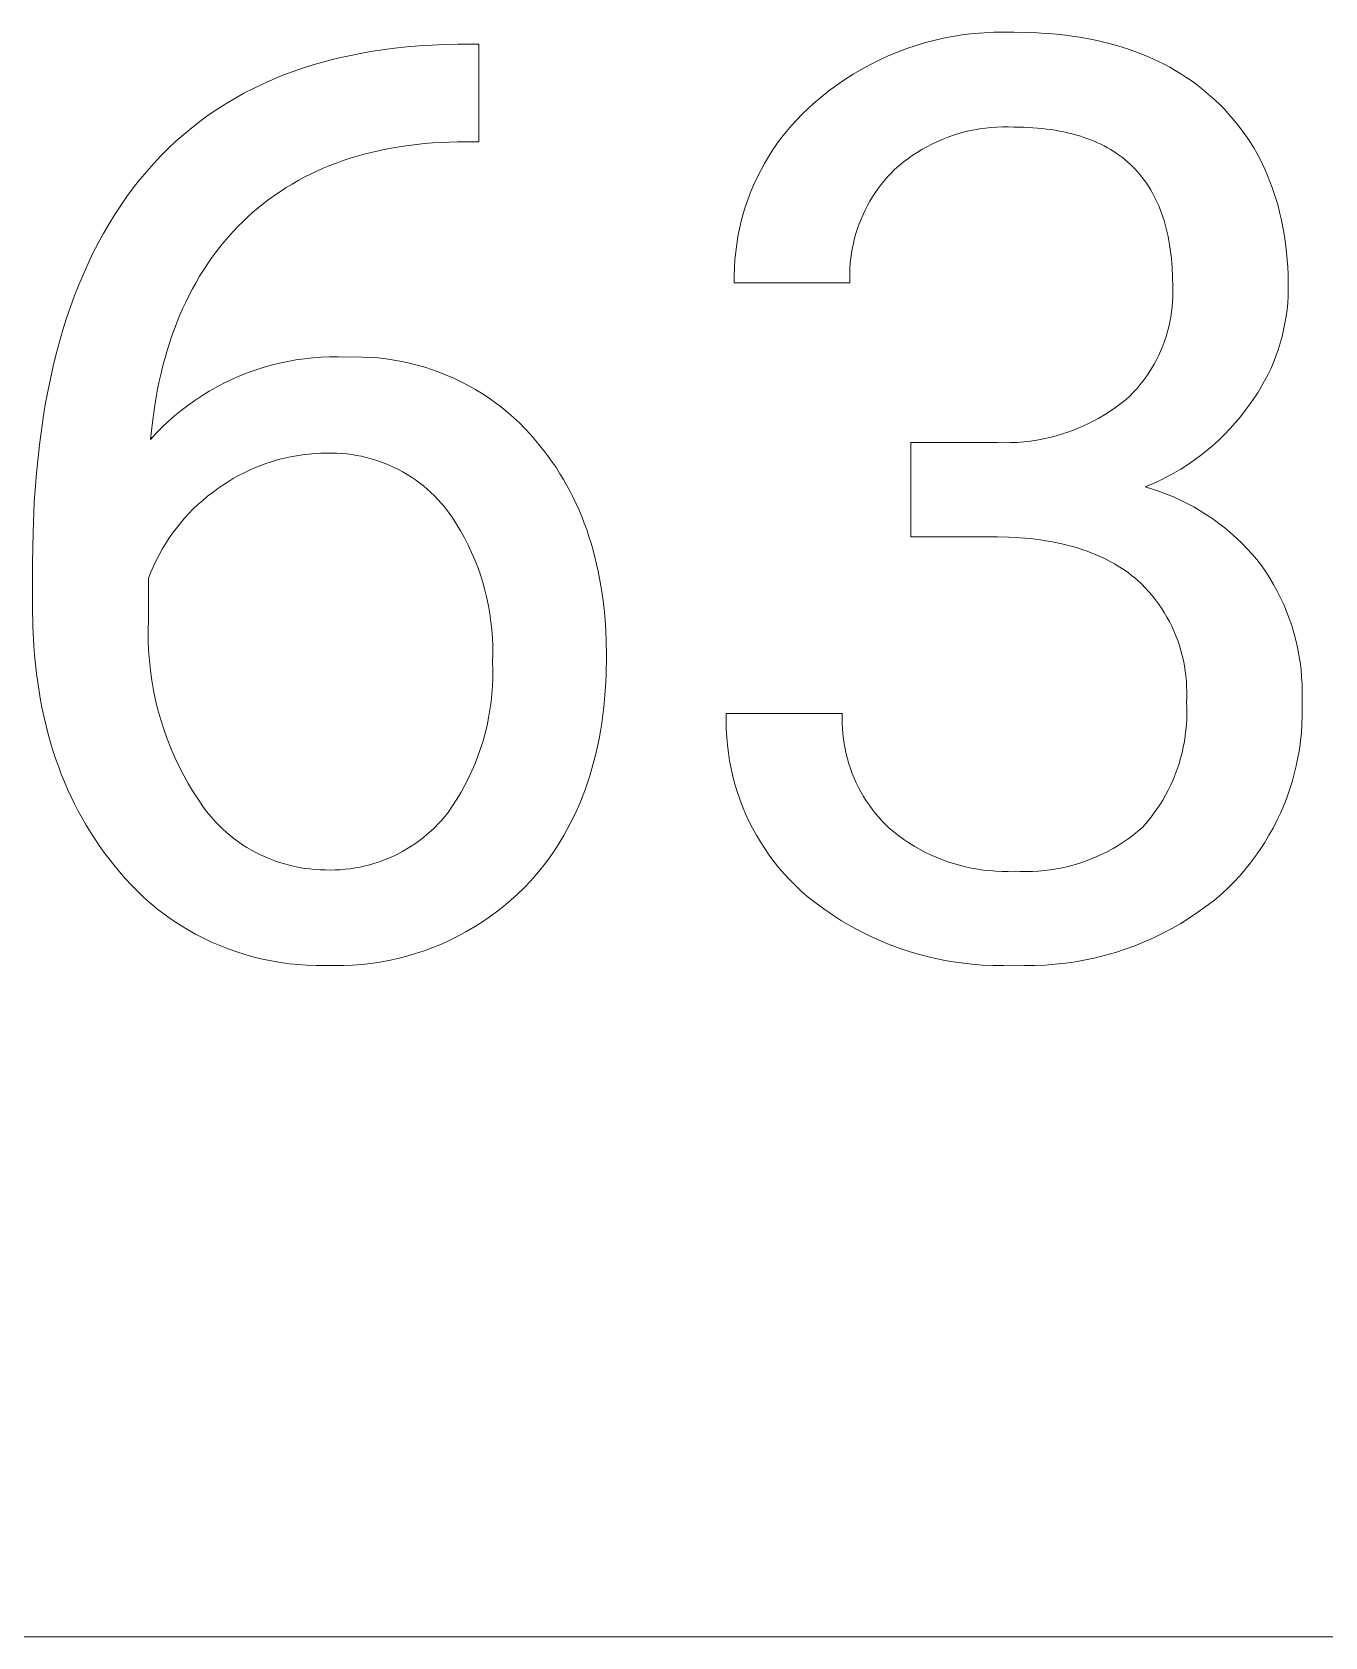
# Model space of a CAD drawing. Header units: millimetres. Extents: x -1519 to 3497, y -297 to 3208.
# Drawn here: x 2544.1 to 2611.8, y -16.4 to 67.6 of the extents above; entities that cross this region are included whole.
import ezdxf

# ---------------------------------------------------------------- set-up
doc = ezdxf.new("R2010")
doc.units = ezdxf.units.MM
doc.header["$MEASUREMENT"] = 0
doc.layers.add('Domyślny', color=7, linetype='Continuous', true_color=0x000000)

msp = doc.modelspace()

# ---------------------------------------------------------------- linework, layer by layer
at = {"layer": 'Domyślny', "color": 18, "lineweight": 15, "true_color": 0x000000}
for p, q in [((2590.875, 67.038), (2591.376, 67.169)), ((2591.376, 67.169), (2591.881, 67.282)), ((2591.881, 67.282), (2592.389, 67.378)), ((2592.389, 67.378), (2592.901, 67.456)), ((2592.901, 67.456), (2593.415, 67.516)), ((2593.415, 67.516), (2593.931, 67.559)), ((2593.931, 67.559), (2594.448, 67.584)), ((2594.448, 67.584), (2594.966, 67.59)), ((2594.966, 67.59), (2595.483, 67.579)), ((2595.483, 67.579), (2596.314, 67.566)), ((2596.314, 67.566), (2596.721, 67.549)), ((2596.721, 67.549), (2597.122, 67.524)), ((2597.122, 67.524), (2597.517, 67.494)), ((2597.517, 67.494), (2597.907, 67.456)), ((2597.907, 67.456), (2598.291, 67.411)), ((2598.291, 67.411), (2598.669, 67.359)), ((2598.669, 67.359), (2599.041, 67.301)), ((2599.041, 67.301), (2599.407, 67.235)), ((2599.407, 67.235), (2599.768, 67.163)), ((2599.768, 67.163), (2600.123, 67.083)), ((2560.044, 66.203), (2560.633, 66.338)), ((2560.633, 66.338), (2561.233, 66.46)), ((2561.233, 66.46), (2561.844, 66.568)), ((2561.844, 66.568), (2562.465, 66.664)), ((2562.465, 66.664), (2563.097, 66.746)), ((2563.097, 66.746), (2563.74, 66.815)), ((2563.74, 66.815), (2564.393, 66.87)), ((2564.393, 66.87), (2565.057, 66.913)), ((2565.057, 66.913), (2565.732, 66.942)), ((2565.732, 66.942), (2566.417, 66.958)), ((2566.417, 66.958), (2567.503, 66.958)), ((2567.503, 66.958), (2567.503, 61.847)), ((2588.454, 66.13), (2588.925, 66.345)), ((2588.925, 66.345), (2589.403, 66.543)), ((2589.403, 66.543), (2589.888, 66.725)), ((2589.888, 66.725), (2590.379, 66.89)), ((2590.379, 66.89), (2590.875, 67.038)), ((2600.123, 67.083), (2600.473, 66.997)), ((2600.473, 66.997), (2600.816, 66.904)), ((2600.816, 66.904), (2601.154, 66.803)), ((2601.154, 66.803), (2601.486, 66.696)), ((2601.486, 66.696), (2601.813, 66.582)), ((2601.813, 66.582), (2602.133, 66.461)), ((2602.133, 66.461), (2602.448, 66.332)), ((2602.448, 66.332), (2602.757, 66.197)), ((2557.258, 65.329), (2557.794, 65.53)), ((2557.794, 65.53), (2558.34, 65.718)), ((2558.34, 65.718), (2558.898, 65.893)), ((2558.898, 65.893), (2559.466, 66.055)), ((2559.466, 66.055), (2560.044, 66.203)), ((2587.09, 65.389), (2587.536, 65.652)), ((2587.536, 65.652), (2587.991, 65.899)), ((2587.991, 65.899), (2588.454, 66.13)), ((2602.757, 66.197), (2603.061, 66.055)), ((2603.061, 66.055), (2603.359, 65.905)), ((2603.359, 65.905), (2603.651, 65.749)), ((2603.651, 65.749), (2603.937, 65.585)), ((2603.937, 65.585), (2604.218, 65.415)), ((2555.221, 64.391), (2555.714, 64.645)), ((2555.714, 64.645), (2556.218, 64.887)), ((2556.218, 64.887), (2556.733, 65.114)), ((2556.733, 65.114), (2557.258, 65.329)), ((2585.81, 64.511), (2586.226, 64.819)), ((2586.226, 64.819), (2586.653, 65.111)), ((2586.653, 65.111), (2587.09, 65.389)), ((2604.218, 65.415), (2604.493, 65.237)), ((2604.493, 65.237), (2604.762, 65.052)), ((2604.762, 65.052), (2605.026, 64.86)), ((2605.026, 64.86), (2605.284, 64.661)), ((2605.284, 64.661), (2605.536, 64.455)), ((2553.805, 63.548), (2554.267, 63.843)), ((2554.267, 63.843), (2554.738, 64.123)), ((2554.738, 64.123), (2555.221, 64.391)), ((2584.707, 63.581), (2585.01, 63.854)), ((2585.01, 63.854), (2585.404, 64.19)), ((2585.404, 64.19), (2585.81, 64.511)), ((2605.536, 64.455), (2605.782, 64.242)), ((2605.782, 64.242), (2606.023, 64.021)), ((2606.023, 64.021), (2606.258, 63.798)), ((2552.915, 62.92), (2553.355, 63.241)), ((2553.355, 63.241), (2553.805, 63.548)), ((2583.858, 62.703), (2584.131, 63.005)), ((2584.131, 63.005), (2584.414, 63.298)), ((2584.414, 63.298), (2584.707, 63.581)), ((2606.258, 63.798), (2606.485, 63.569)), ((2606.485, 63.569), (2606.704, 63.334)), ((2606.704, 63.334), (2606.917, 63.094)), ((2606.917, 63.094), (2607.122, 62.848)), ((2551.659, 61.878), (2552.067, 62.239)), ((2552.067, 62.239), (2552.486, 62.586)), ((2552.486, 62.586), (2552.915, 62.92)), ((2583.342, 62.072), (2583.595, 62.392)), ((2583.595, 62.392), (2583.858, 62.703)), ((2592.286, 62.177), (2592.008, 62.078)), ((2592.567, 62.267), (2592.286, 62.177)), ((2592.851, 62.347), (2592.567, 62.267)), ((2593.138, 62.417), (2592.851, 62.347)), ((2593.427, 62.477), (2593.138, 62.417)), ((2593.718, 62.527), (2593.427, 62.477)), ((2594.01, 62.568), (2593.718, 62.527)), ((2594.304, 62.598), (2594.01, 62.568)), ((2594.598, 62.618), (2594.304, 62.598)), ((2594.893, 62.628), (2594.598, 62.618)), ((2595.188, 62.628), (2594.893, 62.628)), ((2595.483, 62.618), (2595.188, 62.628)), ((2595.995, 62.61), (2595.483, 62.618)), ((2596.49, 62.586), (2595.995, 62.61)), ((2596.732, 62.568), (2596.49, 62.586)), ((2596.97, 62.545), (2596.732, 62.568)), ((2597.203, 62.519), (2596.97, 62.545)), ((2597.433, 62.488), (2597.203, 62.519)), ((2597.658, 62.454), (2597.433, 62.488)), ((2597.88, 62.415), (2597.658, 62.454)), ((2598.097, 62.372), (2597.88, 62.415)), ((2598.31, 62.326), (2598.097, 62.372)), ((2598.519, 62.275), (2598.31, 62.326)), ((2598.724, 62.22), (2598.519, 62.275)), ((2598.926, 62.161), (2598.724, 62.22)), ((2599.123, 62.098), (2598.926, 62.161)), ((2607.122, 62.848), (2607.319, 62.596)), ((2607.319, 62.596), (2607.509, 62.34)), ((2607.509, 62.34), (2607.692, 62.077)), ((2550.875, 61.117), (2551.262, 61.504)), ((2551.262, 61.504), (2551.659, 61.878)), ((2561.88, 61.298), (2561.505, 61.202)), ((2562.262, 61.386), (2561.88, 61.298)), ((2562.649, 61.467), (2562.262, 61.386)), ((2563.042, 61.539), (2562.649, 61.467)), ((2563.44, 61.605), (2563.042, 61.539)), ((2563.844, 61.662), (2563.44, 61.605)), ((2564.253, 61.712), (2563.844, 61.662)), ((2564.668, 61.754), (2564.253, 61.712)), ((2565.088, 61.789), (2564.668, 61.754)), ((2565.514, 61.816), (2565.088, 61.789)), ((2565.946, 61.835), (2565.514, 61.816)), ((2566.383, 61.847), (2565.946, 61.835)), ((2567.503, 61.847), (2566.383, 61.847)), ((2582.652, 61.064), (2582.871, 61.407)), ((2582.871, 61.407), (2583.101, 61.744)), ((2583.101, 61.744), (2583.342, 62.072)), ((2590.426, 61.29), (2590.179, 61.127)), ((2590.677, 61.443), (2590.426, 61.29)), ((2590.935, 61.588), (2590.677, 61.443)), ((2591.196, 61.724), (2590.935, 61.588)), ((2591.463, 61.852), (2591.196, 61.724)), ((2591.733, 61.97), (2591.463, 61.852)), ((2592.008, 62.078), (2591.733, 61.97)), ((2599.315, 62.031), (2599.123, 62.098)), ((2599.504, 61.96), (2599.315, 62.031)), ((2599.689, 61.884), (2599.504, 61.96)), ((2599.87, 61.805), (2599.689, 61.884)), ((2600.047, 61.722), (2599.87, 61.805)), ((2600.219, 61.634), (2600.047, 61.722)), ((2600.388, 61.542), (2600.219, 61.634)), ((2600.552, 61.447), (2600.388, 61.542)), ((2600.713, 61.347), (2600.552, 61.447)), ((2600.869, 61.243), (2600.713, 61.347)), ((2607.692, 62.077), (2607.868, 61.809)), ((2607.868, 61.809), (2608.036, 61.536)), ((2608.036, 61.536), (2608.196, 61.256)), ((2550.134, 60.303), (2550.5, 60.717)), ((2550.5, 60.717), (2550.875, 61.117)), ((2559.366, 60.466), (2559.03, 60.316)), ((2559.709, 60.608), (2559.366, 60.466)), ((2560.057, 60.742), (2559.709, 60.608)), ((2560.41, 60.869), (2560.057, 60.742)), ((2560.77, 60.987), (2560.41, 60.869)), ((2561.134, 61.099), (2560.77, 60.987)), ((2561.505, 61.202), (2561.134, 61.099)), ((2582.249, 60.355), (2582.444, 60.713)), ((2582.444, 60.713), (2582.652, 61.064)), ((2589.475, 60.591), (2589.253, 60.397)), ((2589.703, 60.778), (2589.475, 60.591)), ((2589.938, 60.957), (2589.703, 60.778)), ((2590.179, 61.127), (2589.938, 60.957)), ((2601.021, 61.135), (2600.869, 61.243)), ((2601.17, 61.023), (2601.021, 61.135)), ((2601.314, 60.907), (2601.17, 61.023)), ((2601.454, 60.787), (2601.314, 60.907)), ((2601.59, 60.663), (2601.454, 60.787)), ((2601.722, 60.535), (2601.59, 60.663)), ((2601.85, 60.402), (2601.722, 60.535)), ((2608.196, 61.256), (2608.349, 60.972)), ((2608.349, 60.972), (2608.495, 60.682)), ((2608.495, 60.682), (2608.634, 60.386)), ((2549.434, 59.436), (2549.78, 59.876)), ((2549.78, 59.876), (2550.134, 60.303)), ((2557.738, 59.641), (2557.429, 59.453)), ((2558.053, 59.821), (2557.738, 59.641)), ((2558.373, 59.994), (2558.053, 59.821)), ((2558.698, 60.159), (2558.373, 59.994)), ((2559.03, 60.316), (2558.698, 60.159)), ((2581.737, 59.246), (2581.895, 59.621)), ((2581.895, 59.621), (2582.066, 59.991)), ((2582.066, 59.991), (2582.249, 60.355)), ((2588.553, 59.614), (2588.395, 59.404)), ((2588.718, 59.819), (2588.553, 59.614)), ((2588.889, 60.017), (2588.718, 59.819)), ((2589.068, 60.21), (2588.889, 60.017)), ((2589.253, 60.397), (2589.068, 60.21)), ((2601.974, 60.266), (2601.85, 60.402)), ((2602.094, 60.125), (2601.974, 60.266)), ((2602.209, 59.98), (2602.094, 60.125)), ((2602.321, 59.832), (2602.209, 59.98)), ((2602.429, 59.679), (2602.321, 59.832)), ((2602.532, 59.522), (2602.429, 59.679)), ((2608.634, 60.386), (2608.765, 60.085)), ((2608.765, 60.085), (2608.888, 59.779)), ((2608.888, 59.779), (2609.004, 59.467)), ((2548.777, 58.52), (2549.1, 58.984)), ((2549.1, 58.984), (2549.434, 59.436)), ((2556.536, 58.843), (2556.249, 58.624)), ((2556.828, 59.054), (2556.536, 58.843)), ((2557.126, 59.257), (2556.828, 59.054)), ((2557.429, 59.453), (2557.126, 59.257)), ((2581.459, 58.48), (2581.592, 58.865)), ((2581.592, 58.865), (2581.737, 59.246)), ((2588.1, 58.969), (2587.964, 58.745)), ((2588.244, 59.189), (2588.1, 58.969)), ((2588.395, 59.404), (2588.244, 59.189)), ((2602.632, 59.361), (2602.532, 59.522)), ((2602.727, 59.196), (2602.632, 59.361)), ((2602.819, 59.026), (2602.727, 59.196)), ((2602.906, 58.853), (2602.819, 59.026)), ((2602.989, 58.676), (2602.906, 58.853)), ((2609.004, 59.467), (2609.113, 59.149)), ((2609.113, 59.149), (2609.214, 58.826)), ((2609.214, 58.826), (2609.308, 58.498)), ((2548.163, 57.556), (2548.464, 58.044)), ((2548.464, 58.044), (2548.777, 58.52)), ((2555.693, 58.163), (2555.423, 57.921)), ((2555.968, 58.397), (2555.693, 58.163)), ((2556.249, 58.624), (2555.968, 58.397)), ((2581.233, 57.697), (2581.339, 58.09)), ((2581.339, 58.09), (2581.459, 58.48)), ((2587.603, 58.045), (2587.498, 57.804)), ((2587.715, 58.282), (2587.603, 58.045)), ((2587.836, 58.515), (2587.715, 58.282)), ((2587.964, 58.745), (2587.836, 58.515)), ((2603.069, 58.494), (2602.989, 58.676)), ((2603.144, 58.309), (2603.069, 58.494)), ((2603.215, 58.119), (2603.144, 58.309)), ((2603.282, 57.925), (2603.215, 58.119)), ((2609.308, 58.498), (2609.394, 58.164)), ((2609.394, 58.164), (2609.473, 57.825)), ((2547.872, 57.056), (2548.163, 57.556)), ((2554.652, 57.151), (2554.409, 56.881)), ((2554.902, 57.414), (2554.652, 57.151)), ((2555.158, 57.671), (2554.902, 57.414)), ((2555.423, 57.921), (2555.158, 57.671)), ((2581.06, 56.9), (2581.14, 57.3)), ((2581.14, 57.3), (2581.233, 57.697)), ((2587.314, 57.312), (2587.234, 57.062)), ((2587.402, 57.559), (2587.314, 57.312)), ((2587.498, 57.804), (2587.402, 57.559)), ((2603.345, 57.727), (2603.282, 57.925)), ((2603.404, 57.525), (2603.345, 57.727)), ((2603.458, 57.319), (2603.404, 57.525)), ((2603.509, 57.109), (2603.458, 57.319)), ((2603.556, 56.895), (2603.509, 57.109)), ((2609.473, 57.825), (2609.544, 57.48)), ((2609.544, 57.48), (2609.608, 57.13)), ((2609.608, 57.13), (2609.664, 56.774)), ((2547.324, 56.02), (2547.593, 56.544)), ((2547.593, 56.544), (2547.872, 57.056)), ((2553.944, 56.323), (2553.722, 56.034)), ((2554.173, 56.605), (2553.944, 56.323)), ((2554.409, 56.881), (2554.173, 56.605)), ((2580.941, 56.094), (2580.994, 56.498)), ((2580.994, 56.498), (2581.06, 56.9)), ((2587.046, 56.297), (2587.001, 56.038)), ((2587.1, 56.554), (2587.046, 56.297)), ((2587.163, 56.809), (2587.1, 56.554)), ((2587.234, 57.062), (2587.163, 56.809)), ((2603.599, 56.676), (2603.556, 56.895)), ((2603.637, 56.454), (2603.599, 56.676)), ((2603.672, 56.227), (2603.637, 56.454)), ((2609.664, 56.774), (2609.713, 56.413)), ((2609.713, 56.413), (2609.754, 56.046)), ((2546.82, 54.935), (2547.067, 55.484)), ((2547.067, 55.484), (2547.324, 56.02)), ((2553.298, 55.437), (2553.096, 55.129)), ((2553.506, 55.739), (2553.298, 55.437)), ((2553.722, 56.034), (2553.506, 55.739)), ((2580.877, 55.282), (2580.902, 55.688)), ((2580.902, 55.688), (2580.941, 56.094)), ((2586.937, 55.517), (2586.918, 55.255)), ((2586.964, 55.778), (2586.937, 55.517)), ((2587.001, 56.038), (2586.964, 55.778)), ((2603.702, 55.996), (2603.672, 56.227)), ((2603.729, 55.762), (2603.702, 55.996)), ((2603.751, 55.523), (2603.729, 55.762)), ((2603.769, 55.28), (2603.751, 55.523)), ((2609.754, 56.046), (2609.788, 55.674)), ((2609.788, 55.674), (2609.815, 55.297)), ((2546.584, 54.375), (2546.82, 54.935)), ((2552.901, 54.815), (2552.713, 54.495)), ((2553.096, 55.129), (2552.901, 54.815)), ((2580.865, 54.874), (2580.877, 55.282)), ((2580.867, 54.467), (2580.865, 54.874)), ((2586.908, 54.992), (2586.906, 54.729)), ((2586.906, 54.729), (2586.914, 54.467)), ((2586.918, 55.255), (2586.908, 54.992)), ((2603.794, 54.781), (2603.769, 55.28)), ((2603.802, 54.266), (2603.794, 54.781)), ((2609.815, 55.297), (2609.833, 54.914)), ((2609.833, 54.914), (2609.845, 54.526)), ((2546.146, 53.218), (2546.36, 53.803)), ((2546.36, 53.803), (2546.584, 54.375)), ((2552.357, 53.834), (2552.189, 53.494)), ((2552.531, 54.167), (2552.357, 53.834)), ((2552.713, 54.495), (2552.531, 54.167)), ((2586.914, 54.467), (2580.867, 54.467)), ((2603.795, 53.476), (2603.806, 53.74)), ((2603.809, 54.003), (2603.802, 54.266)), ((2603.806, 53.74), (2603.809, 54.003)), ((2609.838, 53.776), (2609.816, 53.42)), ((2609.848, 54.133), (2609.838, 53.776)), ((2609.845, 54.526), (2609.848, 54.133)), ((2545.943, 52.622), (2546.146, 53.218)), ((2552.028, 53.148), (2551.874, 52.795)), ((2552.189, 53.494), (2552.028, 53.148)), ((2603.705, 52.691), (2603.744, 52.952)), ((2603.744, 52.952), (2603.774, 53.214)), ((2603.774, 53.214), (2603.795, 53.476)), ((2609.781, 53.064), (2609.734, 52.711)), ((2609.816, 53.42), (2609.781, 53.064)), ((2545.751, 52.013), (2545.943, 52.622)), ((2551.586, 52.071), (2551.452, 51.699)), ((2551.727, 52.436), (2551.586, 52.071)), ((2551.874, 52.795), (2551.727, 52.436)), ((2603.534, 51.92), (2603.6, 52.175)), ((2603.6, 52.175), (2603.657, 52.432)), ((2603.657, 52.432), (2603.705, 52.691)), ((2609.674, 52.359), (2609.603, 52.009)), ((2609.734, 52.711), (2609.674, 52.359)), ((2545.4, 50.759), (2545.57, 51.392)), ((2545.57, 51.392), (2545.751, 52.013)), ((2551.325, 51.32), (2551.205, 50.936)), ((2551.452, 51.699), (2551.325, 51.32)), ((2603.284, 51.171), (2603.376, 51.417)), ((2603.376, 51.417), (2603.46, 51.667)), ((2603.46, 51.667), (2603.534, 51.92)), ((2609.424, 51.318), (2609.316, 50.977)), ((2609.519, 51.662), (2609.424, 51.318)), ((2609.603, 52.009), (2609.519, 51.662)), ((2545.242, 50.114), (2545.4, 50.759)), ((2551.092, 50.545), (2550.985, 50.147)), ((2551.205, 50.936), (2551.092, 50.545)), ((2557.507, 50.363), (2557.942, 50.44)), ((2557.942, 50.44), (2558.38, 50.503)), ((2558.38, 50.503), (2558.82, 50.55)), ((2558.82, 50.55), (2559.261, 50.582)), ((2559.261, 50.582), (2559.703, 50.599)), ((2559.703, 50.599), (2560.145, 50.601)), ((2560.145, 50.601), (2560.587, 50.588)), ((2560.587, 50.588), (2561.002, 50.598)), ((2561.002, 50.598), (2561.418, 50.593)), ((2561.418, 50.593), (2561.833, 50.575)), ((2561.833, 50.575), (2562.247, 50.543)), ((2562.247, 50.543), (2562.659, 50.496)), ((2562.659, 50.496), (2563.07, 50.436)), ((2563.07, 50.436), (2563.479, 50.362)), ((2602.831, 50.22), (2602.957, 50.451)), ((2602.957, 50.451), (2603.074, 50.687)), ((2603.074, 50.687), (2603.183, 50.927)), ((2603.183, 50.927), (2603.284, 51.171)), ((2609.197, 50.641), (2609.067, 50.308)), ((2609.316, 50.977), (2609.197, 50.641)), ((2545.094, 49.457), (2545.242, 50.114)), ((2550.886, 49.743), (2550.793, 49.332)), ((2550.985, 50.147), (2550.886, 49.743)), ((2554.567, 49.414), (2554.972, 49.592)), ((2554.972, 49.592), (2555.383, 49.757)), ((2555.383, 49.757), (2555.799, 49.907)), ((2555.799, 49.907), (2556.22, 50.043)), ((2556.22, 50.043), (2556.645, 50.164)), ((2556.645, 50.164), (2557.074, 50.271)), ((2557.074, 50.271), (2557.507, 50.363)), ((2563.479, 50.362), (2563.885, 50.274)), ((2563.885, 50.274), (2564.287, 50.172)), ((2564.287, 50.172), (2564.686, 50.057)), ((2564.686, 50.057), (2565.081, 49.928)), ((2565.081, 49.928), (2565.472, 49.787)), ((2565.472, 49.787), (2565.857, 49.632)), ((2565.857, 49.632), (2566.237, 49.464)), ((2602.251, 49.341), (2602.407, 49.553)), ((2602.407, 49.553), (2602.556, 49.77)), ((2602.556, 49.77), (2602.698, 49.993)), ((2602.698, 49.993), (2602.831, 50.22)), ((2608.772, 49.659), (2608.607, 49.342)), ((2608.925, 49.981), (2608.772, 49.659)), ((2609.067, 50.308), (2608.925, 49.981)), ((2544.83, 48.107), (2544.957, 48.788)), ((2544.957, 48.788), (2545.094, 49.457)), ((2550.706, 48.915), (2550.627, 48.492)), ((2550.793, 49.332), (2550.706, 48.915)), ((2553.016, 48.566), (2553.393, 48.798)), ((2553.393, 48.798), (2553.777, 49.016)), ((2553.777, 49.016), (2554.169, 49.222)), ((2554.169, 49.222), (2554.567, 49.414)), ((2566.237, 49.464), (2566.611, 49.283)), ((2566.611, 49.283), (2566.979, 49.09)), ((2566.979, 49.09), (2567.34, 48.885)), ((2567.34, 48.885), (2567.693, 48.667)), ((2601.554, 48.552), (2601.738, 48.74)), ((2601.738, 48.74), (2601.916, 48.934)), ((2601.916, 48.934), (2602.087, 49.135)), ((2602.087, 49.135), (2602.251, 49.341)), ((2608.247, 48.726), (2608.05, 48.427)), ((2608.432, 49.03), (2608.247, 48.726)), ((2608.607, 49.342), (2608.432, 49.03)), ((2544.715, 47.414), (2544.83, 48.107)), ((2550.554, 48.062), (2550.429, 47.183)), ((2550.627, 48.492), (2550.554, 48.062)), ((2551.937, 47.795), (2552.288, 48.064)), ((2552.288, 48.064), (2552.648, 48.321)), ((2552.648, 48.321), (2553.016, 48.566)), ((2567.693, 48.667), (2568.04, 48.438)), ((2568.04, 48.438), (2568.378, 48.197)), ((2568.378, 48.197), (2568.708, 47.945)), ((2568.708, 47.945), (2569.029, 47.682)), ((2600.527, 47.757), (2600.813, 47.952)), ((2600.813, 47.952), (2601.091, 48.156)), ((2601.091, 48.156), (2601.363, 48.37)), ((2601.363, 48.37), (2601.554, 48.552)), ((2607.844, 48.136), (2607.599, 47.799)), ((2608.05, 48.427), (2607.844, 48.136)), ((2544.518, 45.991), (2544.715, 47.414)), ((2550.429, 47.183), (2550.331, 46.279)), ((2550.942, 46.918), (2551.264, 47.222)), ((2551.264, 47.222), (2551.595, 47.514)), ((2551.595, 47.514), (2551.937, 47.795)), ((2569.029, 47.682), (2569.341, 47.408)), ((2569.341, 47.408), (2569.644, 47.124)), ((2569.644, 47.124), (2569.937, 46.829)), ((2599.009, 46.938), (2599.324, 47.08)), ((2599.324, 47.08), (2599.633, 47.234)), ((2599.633, 47.234), (2599.937, 47.398)), ((2599.937, 47.398), (2600.235, 47.573)), ((2600.235, 47.573), (2600.527, 47.757)), ((2607.075, 47.15), (2606.797, 46.839)), ((2607.343, 47.47), (2607.075, 47.15)), ((2607.599, 47.799), (2607.343, 47.47)), ((2550.331, 46.279), (2550.631, 46.604)), ((2550.631, 46.604), (2550.942, 46.918)), ((2569.937, 46.829), (2570.22, 46.525)), ((2570.22, 46.525), (2570.493, 46.212)), ((2570.493, 46.212), (2570.721, 45.937)), ((2596.012, 46.158), (2596.355, 46.198)), ((2596.355, 46.198), (2596.696, 46.25)), ((2596.696, 46.25), (2597.036, 46.314)), ((2597.036, 46.314), (2597.373, 46.389)), ((2597.373, 46.389), (2597.707, 46.476)), ((2597.707, 46.476), (2598.039, 46.575)), ((2598.039, 46.575), (2598.366, 46.685)), ((2598.366, 46.685), (2598.69, 46.806)), ((2598.69, 46.806), (2599.009, 46.938)), ((2606.21, 46.247), (2605.901, 45.966)), ((2606.508, 46.538), (2606.21, 46.247)), ((2606.797, 46.839), (2606.508, 46.538)), ((2544.365, 44.519), (2544.518, 45.991)), ((2557.653, 45.37), (2557.339, 45.302)), ((2557.969, 45.428), (2557.653, 45.37)), ((2558.286, 45.476), (2557.969, 45.428)), ((2558.606, 45.513), (2558.286, 45.476)), ((2558.926, 45.539), (2558.606, 45.513)), ((2559.247, 45.555), (2558.926, 45.539)), ((2559.568, 45.56), (2559.247, 45.555)), ((2559.827, 45.563), (2559.568, 45.56)), ((2560.086, 45.558), (2559.827, 45.563)), ((2560.344, 45.543), (2560.086, 45.558)), ((2560.602, 45.52), (2560.344, 45.543)), ((2560.859, 45.488), (2560.602, 45.52)), ((2561.114, 45.447), (2560.859, 45.488)), ((2561.368, 45.398), (2561.114, 45.447)), ((2561.621, 45.34), (2561.368, 45.398)), ((2561.871, 45.274), (2561.621, 45.34)), ((2570.721, 45.937), (2570.941, 45.657)), ((2570.941, 45.657), (2571.155, 45.372)), ((2571.155, 45.372), (2571.361, 45.082)), ((2590.105, 46.115), (2594.631, 46.115)), ((2590.105, 41.187), (2590.105, 46.115)), ((2594.631, 46.115), (2594.977, 46.108)), ((2594.977, 46.108), (2595.322, 46.113)), ((2595.322, 46.113), (2595.667, 46.129)), ((2595.667, 46.129), (2596.012, 46.158)), ((2605.257, 45.437), (2604.921, 45.189)), ((2605.583, 45.696), (2605.257, 45.437)), ((2605.901, 45.966), (2605.583, 45.696)), ((2544.255, 43), (2544.365, 44.519)), ((2555.228, 44.539), (2554.943, 44.391)), ((2555.518, 44.678), (2555.228, 44.539)), ((2555.812, 44.807), (2555.518, 44.678)), ((2556.11, 44.926), (2555.812, 44.807)), ((2556.413, 45.035), (2556.11, 44.926)), ((2556.718, 45.134), (2556.413, 45.035)), ((2557.027, 45.223), (2556.718, 45.134)), ((2557.339, 45.302), (2557.027, 45.223)), ((2562.119, 45.199), (2561.871, 45.274)), ((2562.364, 45.116), (2562.119, 45.199)), ((2562.606, 45.025), (2562.364, 45.116)), ((2562.845, 44.925), (2562.606, 45.025)), ((2563.08, 44.818), (2562.845, 44.925)), ((2563.312, 44.702), (2563.08, 44.818)), ((2563.539, 44.579), (2563.312, 44.702)), ((2563.763, 44.448), (2563.539, 44.579)), ((2571.361, 45.082), (2571.56, 44.787)), ((2571.56, 44.787), (2571.751, 44.487)), ((2603.867, 44.517), (2603.501, 44.317)), ((2604.226, 44.729), (2603.867, 44.517)), ((2604.577, 44.953), (2604.226, 44.729)), ((2604.921, 45.189), (2604.577, 44.953)), ((2553.855, 43.706), (2553.585, 43.511)), ((2554.119, 43.891), (2553.855, 43.706)), ((2554.388, 44.066), (2554.119, 43.891)), ((2554.662, 44.233), (2554.388, 44.066)), ((2554.943, 44.391), (2554.662, 44.233)), ((2563.981, 44.31), (2563.763, 44.448)), ((2564.195, 44.164), (2563.981, 44.31)), ((2564.404, 44.011), (2564.195, 44.164)), ((2564.608, 43.852), (2564.404, 44.011)), ((2564.806, 43.685), (2564.608, 43.852)), ((2564.998, 43.512), (2564.806, 43.685)), ((2571.751, 44.487), (2571.935, 44.182)), ((2571.935, 44.182), (2572.112, 43.872)), ((2572.112, 43.872), (2572.282, 43.557)), ((2602.75, 43.955), (2602.365, 43.793)), ((2602.365, 43.793), (2602.742, 43.681)), ((2602.742, 43.681), (2603.115, 43.557)), ((2603.128, 44.129), (2602.75, 43.955)), ((2603.501, 44.317), (2603.128, 44.129)), ((2544.189, 41.431), (2544.255, 43)), ((2552.814, 42.872), (2552.572, 42.642)), ((2553.064, 43.094), (2552.814, 42.872)), ((2553.321, 43.307), (2553.064, 43.094)), ((2553.585, 43.511), (2553.321, 43.307)), ((2565.184, 43.332), (2564.998, 43.512)), ((2565.364, 43.146), (2565.184, 43.332)), ((2565.538, 42.954), (2565.364, 43.146)), ((2565.705, 42.757), (2565.538, 42.954)), ((2572.282, 43.557), (2572.444, 43.237)), ((2572.444, 43.237), (2572.599, 42.912)), ((2572.599, 42.912), (2572.747, 42.582)), ((2603.115, 43.557), (2603.483, 43.42)), ((2603.483, 43.42), (2603.846, 43.27)), ((2603.846, 43.27), (2604.205, 43.108)), ((2604.205, 43.108), (2604.557, 42.934)), ((2604.557, 42.934), (2604.903, 42.749)), ((2552.112, 42.159), (2551.894, 41.906)), ((2552.338, 42.404), (2552.112, 42.159)), ((2552.572, 42.642), (2552.338, 42.404)), ((2565.866, 42.554), (2565.705, 42.757)), ((2566.106, 42.208), (2565.866, 42.554)), ((2566.335, 41.855), (2566.106, 42.208)), ((2572.747, 42.582), (2572.887, 42.247)), ((2572.887, 42.247), (2573.021, 41.907)), ((2604.903, 42.749), (2605.243, 42.551)), ((2605.243, 42.551), (2605.576, 42.342)), ((2605.576, 42.342), (2605.902, 42.122)), ((2605.902, 42.122), (2606.22, 41.891)), ((2544.167, 39.814), (2544.189, 41.431)), ((2551.485, 41.378), (2551.294, 41.104)), ((2551.685, 41.645), (2551.485, 41.378)), ((2551.894, 41.906), (2551.685, 41.645)), ((2566.551, 41.494), (2566.335, 41.855)), ((2566.756, 41.126), (2566.551, 41.494)), ((2573.021, 41.907), (2573.147, 41.561)), ((2573.147, 41.561), (2573.265, 41.211)), ((2573.265, 41.211), (2573.377, 40.856)), ((2594.631, 41.187), (2590.105, 41.187)), ((2595.224, 41.172), (2594.631, 41.187)), ((2595.798, 41.14), (2595.224, 41.172)), ((2596.354, 41.091), (2595.798, 41.14)), ((2606.22, 41.891), (2606.53, 41.65)), ((2606.53, 41.65), (2606.831, 41.397)), ((2606.831, 41.397), (2607.124, 41.135)), ((2550.941, 40.538), (2550.779, 40.246)), ((2551.113, 40.824), (2550.941, 40.538)), ((2551.294, 41.104), (2551.113, 40.824)), ((2566.948, 40.752), (2566.756, 41.126)), ((2567.127, 40.371), (2566.948, 40.752)), ((2567.293, 39.984), (2567.127, 40.371)), ((2573.377, 40.856), (2573.481, 40.496)), ((2573.481, 40.496), (2573.578, 40.13)), ((2596.626, 41.06), (2596.354, 41.091)), ((2596.893, 41.025), (2596.626, 41.06)), ((2597.156, 40.985), (2596.893, 41.025)), ((2597.414, 40.941), (2597.156, 40.985)), ((2597.668, 40.893), (2597.414, 40.941)), ((2597.917, 40.841), (2597.668, 40.893)), ((2598.162, 40.784), (2597.917, 40.841)), ((2598.402, 40.723), (2598.162, 40.784)), ((2598.638, 40.658), (2598.402, 40.723)), ((2598.87, 40.588), (2598.638, 40.658)), ((2599.097, 40.514), (2598.87, 40.588)), ((2599.32, 40.436), (2599.097, 40.514)), ((2599.538, 40.354), (2599.32, 40.436)), ((2599.752, 40.267), (2599.538, 40.354)), ((2607.124, 41.135), (2607.408, 40.863)), ((2607.408, 40.863), (2607.682, 40.582)), ((2607.682, 40.582), (2607.947, 40.291)), ((2544.167, 37.509), (2544.167, 39.814)), ((2550.484, 39.647), (2550.352, 39.34)), ((2550.626, 39.949), (2550.484, 39.647)), ((2550.779, 40.246), (2550.626, 39.949)), ((2567.447, 39.593), (2567.293, 39.984)), ((2567.587, 39.196), (2567.447, 39.593)), ((2573.578, 40.13), (2573.668, 39.76)), ((2573.668, 39.76), (2573.75, 39.384)), ((2599.962, 40.177), (2599.752, 40.267)), ((2600.167, 40.082), (2599.962, 40.177)), ((2600.368, 39.982), (2600.167, 40.082)), ((2600.565, 39.879), (2600.368, 39.982)), ((2600.757, 39.771), (2600.565, 39.879)), ((2600.945, 39.659), (2600.757, 39.771)), ((2601.128, 39.543), (2600.945, 39.659)), ((2601.308, 39.423), (2601.128, 39.543)), ((2607.947, 40.291), (2608.201, 39.992)), ((2608.201, 39.992), (2608.445, 39.684)), ((2608.445, 39.684), (2608.668, 39.361)), ((2550.352, 39.34), (2550.231, 39.029)), ((2550.231, 39.029), (2550.231, 36.824)), ((2567.714, 38.794), (2567.587, 39.196)), ((2567.827, 38.389), (2567.714, 38.794)), ((2573.75, 39.384), (2573.826, 39.004)), ((2573.826, 39.004), (2573.894, 38.618)), ((2601.482, 39.298), (2601.308, 39.423)), ((2601.653, 39.169), (2601.482, 39.298)), ((2601.819, 39.036), (2601.653, 39.169)), ((2601.981, 38.899), (2601.819, 39.036)), ((2602.177, 38.711), (2601.981, 38.899)), ((2602.367, 38.517), (2602.177, 38.711)), ((2608.668, 39.361), (2608.88, 39.03)), ((2608.88, 39.03), (2609.08, 38.692)), ((2609.08, 38.692), (2609.268, 38.347)), ((2567.926, 37.98), (2567.827, 38.389)), ((2568.012, 37.568), (2567.926, 37.98)), ((2573.894, 38.618), (2573.955, 38.228)), ((2573.955, 38.228), (2574.009, 37.832)), ((2574.009, 37.832), (2574.055, 37.431)), ((2602.55, 38.316), (2602.367, 38.517)), ((2602.726, 38.109), (2602.55, 38.316)), ((2602.895, 37.896), (2602.726, 38.109)), ((2603.057, 37.677), (2602.895, 37.896)), ((2609.268, 38.347), (2609.445, 37.997)), ((2609.445, 37.997), (2609.609, 37.64)), ((2544.184, 36.488), (2544.167, 37.509)), ((2568.084, 37.153), (2568.012, 37.568)), ((2568.142, 36.737), (2568.084, 37.153)), ((2574.055, 37.431), (2574.095, 37.025)), ((2574.095, 37.025), (2574.127, 36.614)), ((2603.211, 37.453), (2603.057, 37.677)), ((2603.357, 37.224), (2603.211, 37.453)), ((2603.496, 36.991), (2603.357, 37.224)), ((2603.626, 36.752), (2603.496, 36.991)), ((2609.609, 37.64), (2609.761, 37.278)), ((2609.761, 37.278), (2609.9, 36.91)), ((2544.234, 35.49), (2544.184, 36.488)), ((2550.231, 36.824), (2550.214, 36.298)), ((2550.214, 36.298), (2550.216, 35.771)), ((2568.186, 36.318), (2568.142, 36.737)), ((2568.216, 35.898), (2568.186, 36.318)), ((2574.127, 36.614), (2574.152, 36.198)), ((2574.152, 36.198), (2574.17, 35.777)), ((2603.748, 36.509), (2603.626, 36.752)), ((2603.862, 36.262), (2603.748, 36.509)), ((2603.967, 36.012), (2603.862, 36.262)), ((2609.9, 36.91), (2610.027, 36.539)), ((2610.027, 36.539), (2610.14, 36.163)), ((2610.14, 36.163), (2610.241, 35.783)), ((2544.271, 35.001), (2544.234, 35.49)), ((2550.216, 35.771), (2550.235, 35.245)), ((2568.232, 35.478), (2568.216, 35.898)), ((2568.233, 35.057), (2568.232, 35.478)), ((2574.17, 35.777), (2574.184, 34.92)), ((2604.064, 35.758), (2603.967, 36.012)), ((2604.152, 35.501), (2604.064, 35.758)), ((2604.231, 35.241), (2604.152, 35.501)), ((2610.241, 35.783), (2610.329, 35.4)), ((2610.329, 35.4), (2610.403, 35.015)), ((2544.317, 34.517), (2544.271, 35.001)), ((2544.371, 34.04), (2544.317, 34.517)), ((2550.235, 35.245), (2550.272, 34.719)), ((2550.272, 34.719), (2550.327, 34.195)), ((2568.221, 34.636), (2568.233, 35.057)), ((2568.234, 34.218), (2568.221, 34.636)), ((2574.184, 34.92), (2574.169, 34.014)), ((2604.301, 34.978), (2604.231, 35.241)), ((2604.362, 34.713), (2604.301, 34.978)), ((2604.414, 34.446), (2604.362, 34.713)), ((2604.457, 34.178), (2604.414, 34.446)), ((2610.403, 35.015), (2610.464, 34.627)), ((2610.464, 34.627), (2610.511, 34.237)), ((2544.433, 33.568), (2544.371, 34.04)), ((2550.327, 34.195), (2550.399, 33.674)), ((2550.399, 33.674), (2550.489, 33.155)), ((2568.218, 33.383), (2568.233, 33.8)), ((2568.233, 33.8), (2568.234, 34.218)), ((2574.169, 34.014), (2574.149, 33.569)), ((2604.49, 33.908), (2604.457, 34.178)), ((2604.515, 33.638), (2604.49, 33.908)), ((2604.53, 33.366), (2604.515, 33.638)), ((2610.511, 34.237), (2610.545, 33.846)), ((2610.545, 33.846), (2610.566, 33.454)), ((2544.504, 33.103), (2544.433, 33.568)), ((2544.583, 32.643), (2544.504, 33.103)), ((2550.489, 33.155), (2550.597, 32.639)), ((2568.146, 32.55), (2568.189, 32.966)), ((2568.189, 32.966), (2568.218, 33.383)), ((2574.122, 33.131), (2574.087, 32.698)), ((2574.149, 33.569), (2574.122, 33.131)), ((2604.52, 32.551), (2604.533, 32.823)), ((2604.536, 33.095), (2604.53, 33.366)), ((2604.533, 32.823), (2604.536, 33.095)), ((2610.566, 33.454), (2610.573, 33.061)), ((2610.573, 33.061), (2610.567, 32.668)), ((2544.67, 32.19), (2544.583, 32.643)), ((2544.765, 31.742), (2544.67, 32.19)), ((2550.597, 32.639), (2550.722, 32.128)), ((2550.722, 32.128), (2550.864, 31.62)), ((2568.019, 31.724), (2568.089, 32.136)), ((2568.089, 32.136), (2568.146, 32.55)), ((2574.045, 32.271), (2573.994, 31.849)), ((2574.087, 32.698), (2574.045, 32.271)), ((2580.443, 31.535), (2580.45, 31.95)), ((2580.45, 31.95), (2586.513, 31.95)), ((2586.513, 31.95), (2586.507, 31.683)), ((2604.534, 32.254), (2604.52, 32.551)), ((2604.533, 31.658), (2604.539, 31.956)), ((2604.539, 31.956), (2604.534, 32.254)), ((2610.567, 32.668), (2610.58, 32.233)), ((2610.58, 32.233), (2610.578, 31.798)), ((2544.869, 31.3), (2544.765, 31.742)), ((2544.981, 30.865), (2544.869, 31.3)), ((2550.864, 31.62), (2551.023, 31.118)), ((2551.023, 31.118), (2551.199, 30.622)), ((2567.836, 30.909), (2567.934, 31.315)), ((2567.934, 31.315), (2568.019, 31.724)), ((2573.936, 31.434), (2573.871, 31.024)), ((2573.994, 31.849), (2573.936, 31.434)), ((2580.45, 31.119), (2580.443, 31.535)), ((2580.471, 30.705), (2580.45, 31.119)), ((2586.507, 31.683), (2586.509, 31.415)), ((2586.509, 31.415), (2586.521, 31.148)), ((2586.521, 31.148), (2586.542, 30.882)), ((2604.456, 30.768), (2604.492, 31.064)), ((2604.492, 31.064), (2604.517, 31.361)), ((2604.517, 31.361), (2604.533, 31.658)), ((2610.562, 31.362), (2610.531, 30.928)), ((2610.578, 31.798), (2610.562, 31.362)), ((2545.101, 30.435), (2544.981, 30.865)), ((2545.23, 30.011), (2545.101, 30.435)), ((2551.199, 30.622), (2551.392, 30.132)), ((2567.6, 30.107), (2567.725, 30.506)), ((2567.725, 30.506), (2567.836, 30.909)), ((2573.797, 30.62), (2573.716, 30.222)), ((2573.871, 31.024), (2573.797, 30.62)), ((2580.507, 30.291), (2580.471, 30.705)), ((2580.557, 29.878), (2580.507, 30.291)), ((2586.542, 30.882), (2586.572, 30.616)), ((2586.572, 30.616), (2586.611, 30.352)), ((2586.611, 30.352), (2586.66, 30.089)), ((2604.355, 30.181), (2604.411, 30.474)), ((2604.411, 30.474), (2604.456, 30.768)), ((2610.486, 30.495), (2610.426, 30.063)), ((2610.531, 30.928), (2610.486, 30.495)), ((2545.367, 29.593), (2545.23, 30.011)), ((2545.512, 29.181), (2545.367, 29.593)), ((2551.392, 30.132), (2551.602, 29.649)), ((2551.602, 29.649), (2551.827, 29.173)), ((2567.31, 29.323), (2567.461, 29.713)), ((2567.461, 29.713), (2567.6, 30.107)), ((2573.53, 29.442), (2573.425, 29.061)), ((2573.627, 29.829), (2573.53, 29.442)), ((2573.716, 30.222), (2573.627, 29.829)), ((2580.622, 29.468), (2580.557, 29.878)), ((2580.7, 29.06), (2580.622, 29.468)), ((2586.66, 30.089), (2586.717, 29.827)), ((2586.717, 29.827), (2586.783, 29.568)), ((2586.783, 29.568), (2586.859, 29.312)), ((2604.131, 29.317), (2604.215, 29.602)), ((2604.215, 29.602), (2604.29, 29.891)), ((2604.29, 29.891), (2604.355, 30.181)), ((2610.351, 29.634), (2610.263, 29.208)), ((2610.426, 30.063), (2610.351, 29.634)), ((2545.665, 28.775), (2545.512, 29.181)), ((2545.827, 28.375), (2545.665, 28.775)), ((2551.827, 29.173), (2552.069, 28.705)), ((2552.069, 28.705), (2552.326, 28.245)), ((2566.779, 28.188), (2566.969, 28.561)), ((2566.969, 28.561), (2567.146, 28.939)), ((2567.146, 28.939), (2567.31, 29.323)), ((2573.313, 28.685), (2573.192, 28.316)), ((2573.425, 29.061), (2573.313, 28.685)), ((2580.793, 28.655), (2580.7, 29.06)), ((2580.9, 28.254), (2580.793, 28.655)), ((2586.859, 29.312), (2586.943, 29.058)), ((2586.943, 29.058), (2587.035, 28.807)), ((2587.035, 28.807), (2587.137, 28.56)), ((2587.137, 28.56), (2587.246, 28.316)), ((2603.821, 28.479), (2603.934, 28.755)), ((2603.934, 28.755), (2604.037, 29.034)), ((2604.037, 29.034), (2604.131, 29.317)), ((2610.159, 28.785), (2610.042, 28.366)), ((2610.263, 29.208), (2610.159, 28.785)), ((2545.997, 27.981), (2545.827, 28.375)), ((2546.175, 27.592), (2545.997, 27.981)), ((2552.326, 28.245), (2552.599, 27.794)), ((2552.599, 27.794), (2552.887, 27.353)), ((2566.363, 27.464), (2566.577, 27.823)), ((2566.577, 27.823), (2566.779, 28.188)), ((2573.064, 27.952), (2572.929, 27.594)), ((2573.192, 28.316), (2573.064, 27.952)), ((2581.02, 27.856), (2580.9, 28.254)), ((2581.154, 27.463), (2581.02, 27.856)), ((2587.246, 28.316), (2587.365, 28.076)), ((2587.365, 28.076), (2587.491, 27.84)), ((2587.491, 27.84), (2587.625, 27.609)), ((2603.428, 27.677), (2603.568, 27.94)), ((2603.568, 27.94), (2603.699, 28.207)), ((2603.699, 28.207), (2603.821, 28.479)), ((2609.911, 27.95), (2609.765, 27.54)), ((2610.042, 28.366), (2609.911, 27.95)), ((2546.362, 27.21), (2546.175, 27.592)), ((2546.556, 26.833), (2546.362, 27.21)), ((2552.887, 27.353), (2553.038, 27.131)), ((2553.038, 27.131), (2553.197, 26.913)), ((2553.197, 26.913), (2553.363, 26.702)), ((2565.899, 26.769), (2566.137, 27.112)), ((2566.137, 27.112), (2566.363, 27.464)), ((2572.634, 26.894), (2572.474, 26.553)), ((2572.785, 27.241), (2572.634, 26.894)), ((2572.929, 27.594), (2572.785, 27.241)), ((2581.302, 27.075), (2581.154, 27.463)), ((2581.462, 26.692), (2581.302, 27.075)), ((2587.625, 27.609), (2587.767, 27.383)), ((2587.767, 27.383), (2587.917, 27.162)), ((2587.917, 27.162), (2588.075, 26.946)), ((2588.075, 26.946), (2588.24, 26.735)), ((2602.783, 26.676), (2602.957, 26.918)), ((2602.957, 26.918), (2603.123, 27.165)), ((2603.123, 27.165), (2603.28, 27.418)), ((2603.28, 27.418), (2603.428, 27.677)), ((2609.606, 27.134), (2609.434, 26.735)), ((2609.765, 27.54), (2609.606, 27.134)), ((2546.759, 26.462), (2546.556, 26.833)), ((2546.97, 26.097), (2546.759, 26.462)), ((2547.19, 25.738), (2546.97, 26.097)), ((2553.363, 26.702), (2553.537, 26.496)), ((2553.537, 26.496), (2553.717, 26.296)), ((2553.717, 26.296), (2553.903, 26.102)), ((2553.903, 26.102), (2554.097, 25.914)), ((2565.2, 25.982), (2565.385, 26.17)), ((2565.385, 26.17), (2565.563, 26.363)), ((2565.563, 26.363), (2565.734, 26.563)), ((2565.734, 26.563), (2565.899, 26.769)), ((2572.308, 26.218), (2572.133, 25.888)), ((2572.474, 26.553), (2572.308, 26.218)), ((2581.636, 26.315), (2581.462, 26.692)), ((2581.823, 25.944), (2581.636, 26.315)), ((2588.24, 26.735), (2588.412, 26.53)), ((2588.412, 26.53), (2588.591, 26.332)), ((2588.591, 26.332), (2588.776, 26.139)), ((2588.776, 26.139), (2588.969, 25.953)), ((2602.215, 25.987), (2602.412, 26.21)), ((2602.412, 26.21), (2602.602, 26.44)), ((2602.602, 26.44), (2602.783, 26.676)), ((2609.248, 26.341), (2609.049, 25.953)), ((2609.434, 26.735), (2609.248, 26.341)), ((2547.417, 25.385), (2547.19, 25.738)), ((2547.653, 25.037), (2547.417, 25.385)), ((2554.097, 25.914), (2554.296, 25.734)), ((2554.296, 25.734), (2554.502, 25.56)), ((2554.502, 25.56), (2554.713, 25.393)), ((2554.713, 25.393), (2554.93, 25.233)), ((2554.93, 25.233), (2555.152, 25.081)), ((2564.187, 25.143), (2564.401, 25.297)), ((2564.401, 25.297), (2564.609, 25.458)), ((2564.609, 25.458), (2564.812, 25.626)), ((2564.812, 25.626), (2565.009, 25.801)), ((2565.009, 25.801), (2565.2, 25.982)), ((2571.76, 25.246), (2571.562, 24.933)), ((2571.95, 25.564), (2571.76, 25.246)), ((2572.133, 25.888), (2571.95, 25.564)), ((2582.023, 25.579), (2581.823, 25.944)), ((2582.235, 25.222), (2582.023, 25.579)), ((2582.46, 24.873), (2582.235, 25.222)), ((2588.969, 25.953), (2589.216, 25.746)), ((2589.216, 25.746), (2589.47, 25.548)), ((2589.47, 25.548), (2589.731, 25.358)), ((2589.731, 25.358), (2589.999, 25.178)), ((2600.949, 25.044), (2601.215, 25.215)), ((2601.215, 25.215), (2601.475, 25.395)), ((2601.475, 25.395), (2601.728, 25.584)), ((2601.728, 25.584), (2601.975, 25.781)), ((2601.975, 25.781), (2602.215, 25.987)), ((2608.612, 25.2), (2608.375, 24.835)), ((2608.837, 25.573), (2608.612, 25.2)), ((2609.049, 25.953), (2608.837, 25.573)), ((2547.897, 24.695), (2547.653, 25.037)), ((2548.15, 24.359), (2547.897, 24.695)), ((2548.41, 24.029), (2548.15, 24.359)), ((2555.152, 25.081), (2555.379, 24.936)), ((2555.379, 24.936), (2555.61, 24.8)), ((2555.61, 24.8), (2555.847, 24.671)), ((2555.847, 24.671), (2556.087, 24.55)), ((2556.087, 24.55), (2556.332, 24.437)), ((2556.332, 24.437), (2556.58, 24.333)), ((2562.563, 24.281), (2562.807, 24.38)), ((2562.807, 24.38), (2563.047, 24.487)), ((2563.047, 24.487), (2563.284, 24.603)), ((2563.284, 24.603), (2563.516, 24.726)), ((2563.516, 24.726), (2563.745, 24.858)), ((2563.745, 24.858), (2563.968, 24.997)), ((2563.968, 24.997), (2564.187, 25.143)), ((2571.356, 24.626), (2571.142, 24.325)), ((2571.562, 24.933), (2571.356, 24.626)), ((2582.696, 24.531), (2582.46, 24.873)), ((2582.944, 24.198), (2582.696, 24.531)), ((2589.999, 25.178), (2590.272, 25.007)), ((2590.272, 25.007), (2590.552, 24.846)), ((2590.552, 24.846), (2590.837, 24.694)), ((2590.837, 24.694), (2591.127, 24.553)), ((2591.127, 24.553), (2591.421, 24.422)), ((2591.421, 24.422), (2591.721, 24.301)), ((2599.54, 24.333), (2599.832, 24.456)), ((2599.832, 24.456), (2600.119, 24.588)), ((2600.119, 24.588), (2600.401, 24.731)), ((2600.401, 24.731), (2600.678, 24.883)), ((2600.678, 24.883), (2600.949, 25.044)), ((2608.125, 24.478), (2607.864, 24.129)), ((2608.375, 24.835), (2608.125, 24.478)), ((2548.705, 23.663), (2548.41, 24.029)), ((2549.012, 23.307), (2548.705, 23.663)), ((2556.58, 24.333), (2556.831, 24.237)), ((2556.831, 24.237), (2557.086, 24.149)), ((2557.086, 24.149), (2557.343, 24.071)), ((2557.343, 24.071), (2557.603, 24.001)), ((2557.603, 24.001), (2557.865, 23.94)), ((2557.865, 23.94), (2558.13, 23.888)), ((2558.13, 23.888), (2558.395, 23.844)), ((2558.395, 23.844), (2558.662, 23.81)), ((2558.662, 23.81), (2558.93, 23.785)), ((2558.93, 23.785), (2559.199, 23.769)), ((2559.199, 23.769), (2559.468, 23.762)), ((2559.468, 23.762), (2559.731, 23.756)), ((2559.731, 23.756), (2559.995, 23.76)), ((2559.995, 23.76), (2560.258, 23.773)), ((2560.258, 23.773), (2560.52, 23.794)), ((2560.52, 23.794), (2560.782, 23.824)), ((2560.782, 23.824), (2561.042, 23.863)), ((2561.042, 23.863), (2561.301, 23.911)), ((2561.301, 23.911), (2561.558, 23.968)), ((2561.558, 23.968), (2561.813, 24.033)), ((2561.813, 24.033), (2562.066, 24.107)), ((2562.066, 24.107), (2562.316, 24.19)), ((2562.316, 24.19), (2562.563, 24.281)), ((2570.691, 23.74), (2570.454, 23.456)), ((2570.92, 24.03), (2570.691, 23.74)), ((2571.142, 24.325), (2570.92, 24.03)), ((2583.203, 23.873), (2582.944, 24.198)), ((2583.474, 23.558), (2583.203, 23.873)), ((2583.755, 23.252), (2583.474, 23.558)), ((2591.721, 24.301), (2592.024, 24.19)), ((2592.024, 24.19), (2592.331, 24.091)), ((2592.331, 24.091), (2592.641, 24.002)), ((2592.641, 24.002), (2592.954, 23.924)), ((2592.954, 23.924), (2593.269, 23.856)), ((2593.269, 23.856), (2593.587, 23.8)), ((2593.587, 23.8), (2593.906, 23.755)), ((2593.906, 23.755), (2594.227, 23.722)), ((2594.227, 23.722), (2594.549, 23.699)), ((2594.549, 23.699), (2594.872, 23.687)), ((2594.872, 23.687), (2595.194, 23.687)), ((2595.194, 23.687), (2595.517, 23.698)), ((2595.517, 23.698), (2595.832, 23.682)), ((2595.832, 23.682), (2596.148, 23.677)), ((2596.148, 23.677), (2596.464, 23.683)), ((2596.464, 23.683), (2596.78, 23.7)), ((2596.78, 23.7), (2597.094, 23.727)), ((2597.094, 23.727), (2597.408, 23.765)), ((2597.408, 23.765), (2597.72, 23.815)), ((2597.72, 23.815), (2598.03, 23.875)), ((2598.03, 23.875), (2598.338, 23.945)), ((2598.338, 23.945), (2598.644, 24.027)), ((2598.644, 24.027), (2598.946, 24.118)), ((2598.946, 24.118), (2599.245, 24.221)), ((2599.245, 24.221), (2599.54, 24.333)), ((2607.591, 23.79), (2607.307, 23.46)), ((2607.864, 24.129), (2607.591, 23.79)), ((2549.332, 22.961), (2549.012, 23.307)), ((2549.663, 22.627), (2549.332, 22.961)), ((2569.877, 22.831), (2569.533, 22.497)), ((2570.209, 23.177), (2569.877, 22.831)), ((2570.454, 23.456), (2570.209, 23.177)), ((2584.046, 22.956), (2583.755, 23.252)), ((2584.348, 22.671), (2584.046, 22.956)), ((2584.659, 22.395), (2584.348, 22.671)), ((2606.707, 22.829), (2606.391, 22.529)), ((2607.012, 23.139), (2606.707, 22.829)), ((2607.307, 23.46), (2607.012, 23.139)), ((2550.006, 22.305), (2549.663, 22.627)), ((2550.359, 21.995), (2550.006, 22.305)), ((2550.723, 21.697), (2550.359, 21.995)), ((2568.813, 21.865), (2568.436, 21.568)), ((2569.178, 22.175), (2568.813, 21.865)), ((2569.533, 22.497), (2569.178, 22.175)), ((2585.096, 22.05), (2584.659, 22.395)), ((2585.545, 21.719), (2585.096, 22.05)), ((2605.555, 21.859), (2605.121, 21.546)), ((2605.979, 22.187), (2605.555, 21.859)), ((2606.391, 22.529), (2605.979, 22.187)), ((2551.097, 21.412), (2550.723, 21.697)), ((2551.481, 21.139), (2551.097, 21.412)), ((2551.874, 20.881), (2551.481, 21.139)), ((2567.653, 21.015), (2567.248, 20.759)), ((2568.05, 21.285), (2567.653, 21.015)), ((2568.436, 21.568), (2568.05, 21.285)), ((2586.005, 21.405), (2585.545, 21.719)), ((2586.476, 21.106), (2586.005, 21.405)), ((2586.956, 20.824), (2586.476, 21.106)), ((2604.676, 21.248), (2604.221, 20.965)), ((2605.121, 21.546), (2604.676, 21.248)), ((2552.275, 20.636), (2551.874, 20.881)), ((2552.685, 20.405), (2552.275, 20.636)), ((2553.103, 20.188), (2552.685, 20.405)), ((2553.528, 19.986), (2553.103, 20.188)), ((2566.412, 20.29), (2565.982, 20.078)), ((2566.834, 20.517), (2566.412, 20.29)), ((2567.248, 20.759), (2566.834, 20.517)), ((2587.446, 20.559), (2586.956, 20.824)), ((2587.946, 20.311), (2587.446, 20.559)), ((2588.453, 20.081), (2587.946, 20.311)), ((2602.802, 20.213), (2602.313, 19.995)), ((2603.283, 20.447), (2602.802, 20.213)), ((2603.757, 20.698), (2603.283, 20.447)), ((2604.221, 20.965), (2603.757, 20.698)), ((2553.959, 19.799), (2553.528, 19.986)), ((2554.397, 19.626), (2553.959, 19.799)), ((2554.84, 19.469), (2554.397, 19.626)), ((2555.289, 19.328), (2554.84, 19.469)), ((2555.742, 19.202), (2555.289, 19.328)), ((2564.198, 19.381), (2563.738, 19.246)), ((2564.653, 19.532), (2564.198, 19.381)), ((2565.102, 19.698), (2564.653, 19.532)), ((2565.546, 19.88), (2565.102, 19.698)), ((2565.982, 20.078), (2565.546, 19.88)), ((2588.968, 19.868), (2588.453, 20.081)), ((2589.49, 19.673), (2588.968, 19.868)), ((2590.019, 19.497), (2589.49, 19.673)), ((2590.553, 19.339), (2590.019, 19.497)), ((2591.093, 19.199), (2590.553, 19.339)), ((2600.804, 19.444), (2600.289, 19.296)), ((2601.313, 19.611), (2600.804, 19.444)), ((2601.816, 19.794), (2601.313, 19.611)), ((2602.313, 19.995), (2601.816, 19.794)), ((2556.199, 19.091), (2555.742, 19.202)), ((2556.66, 18.997), (2556.199, 19.091)), ((2557.124, 18.918), (2556.66, 18.997)), ((2557.59, 18.856), (2557.124, 18.918)), ((2558.058, 18.809), (2557.59, 18.856)), ((2558.527, 18.779), (2558.058, 18.809)), ((2558.998, 18.765), (2558.527, 18.779)), ((2559.468, 18.767), (2558.998, 18.765)), ((2559.947, 18.754), (2559.468, 18.767)), ((2560.426, 18.758), (2559.947, 18.754)), ((2560.905, 18.778), (2560.426, 18.758)), ((2561.383, 18.815), (2560.905, 18.778)), ((2561.86, 18.868), (2561.383, 18.815)), ((2562.334, 18.938), (2561.86, 18.868)), ((2562.805, 19.025), (2562.334, 18.938)), ((2563.274, 19.127), (2562.805, 19.025)), ((2563.738, 19.246), (2563.274, 19.127)), ((2591.637, 19.079), (2591.093, 19.199)), ((2592.185, 18.977), (2591.637, 19.079)), ((2592.736, 18.895), (2592.185, 18.977)), ((2593.29, 18.831), (2592.736, 18.895)), ((2593.845, 18.787), (2593.29, 18.831)), ((2594.402, 18.762), (2593.845, 18.787)), ((2594.959, 18.757), (2594.402, 18.762)), ((2595.517, 18.771), (2594.959, 18.757)), ((2596.052, 18.756), (2595.517, 18.771)), ((2596.588, 18.759), (2596.052, 18.756)), ((2597.123, 18.781), (2596.588, 18.759)), ((2597.657, 18.822), (2597.123, 18.781)), ((2598.189, 18.88), (2597.657, 18.822)), ((2598.719, 18.957), (2598.189, 18.88)), ((2599.246, 19.052), (2598.719, 18.957)), ((2599.77, 19.165), (2599.246, 19.052)), ((2600.289, 19.296), (2599.77, 19.165)), ((1601.477, -16.362), (3497.131, -16.362))]:
    msp.add_line(p, q, dxfattribs=at)

doc.saveas('drawing.dxf')
